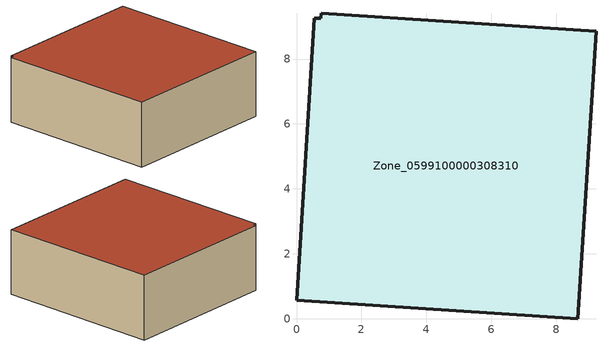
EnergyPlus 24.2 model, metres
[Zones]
Zone_0599100000308310
 floor ground (C_G): 0.74,9.26 0.76,9.41 9.23,8.86 8.66,0 0,0.57 0.55,9.26 z0
 wall outside (C_F): 8.66,0 9.23,8.86 0.76,9.41 0.74,9.26 0.55,9.26 0,0.57 8.66,0 z0:3.53
 roof outside (C_R): 0.76,9.41 0.74,9.26 0.55,9.26 0,0.57 8.66,0 9.23,8.86 z3.53
[BUILDING]
Pand.0599100000308310: North Axis=0; Terrain=City; Loads Convergence Tolerance Value=0.04; Temperature Convergence Tolerance Value=0.4; Solar Distribution=FullExterior; Maximum Number of Warmup Days=25; Minimum Number of Warmup Days=1
[Site:Location]
Rotterdam.The.Hague.AP_ZH_NLD Design_Conditions: Latitude=51.96; Longitude=4.45; Time Zone=1; Elevation=-4.5
[SITE:GROUNDTEMPERATURE:BUILDINGSURFACE]
18, 18, 18, 18, 18, 18, 18, 18, 18, 18, 18, 18
[MATERIAL] Thermal Absorptance=0.9; Solar Absorptance=0.7; Visible Absorptance=0.7
Name | Roughness | Thickness | Conductivity | Density | Specific Heat
G.TC.1946-1964 | MediumSmooth | 0.15 | 1 | 540 | 1210
F.TC.1946-1964 | Rough | 0.3 | 0.857143 | 1920 | 840
R.TC.1946-1964 | MediumRough | 0.2 | 0.235294 | 1500 | 1000
[CONSTRUCTION]
C_G: G.TC.1946-1964
C_F: F.TC.1946-1964
C_R: R.TC.1946-1964
[ZONE]
Zone_0599100000308310: Type=1; Multiplier=1; Ceiling Height=Autocalculate; Volume=Autocalculate; Floor Area=autocalculate; Part of Total Floor Area=Yes
[ZONEINFILTRATION:DESIGNFLOWRATE]
Infil_Zone_0599100000308310: Zone or ZoneList or Space or SpaceList=Zone_0599100000308310; Schedule=AlwaysOn; Design Flow Rate Calculation Method=Flow/Area; Flow Rate per Floor Area=0.003; Constant Term Coefficient=1; Temperature Term Coefficient=0; Velocity Term Coefficient=0; Velocity Squared Term Coefficient=0
[HVACTEMPLATE:ZONE:IDEALLOADSAIRSYSTEM]
Zone_0599100000308310: Maximum Heating Supply Air Temperature=50; Minimum Cooling Supply Air Temperature=13; Maximum Heating Supply Air Humidity Ratio=0.0156; Minimum Cooling Supply Air Humidity Ratio=0.0077; Heating Limit=NoLimit; Cooling Limit=NoLimit; Dehumidification Control Type=ConstantSensibleHeatRatio; Cooling Sensible Heat Ratio=0.7; Dehumidification Setpoint=60; Humidification Control Type=None; Humidification Setpoint=30; Outdoor Air Method=None; Outdoor Air Flow Rate per Person=0.00944; Outdoor Air Flow Rate per Zone Floor Area=0; Outdoor Air Flow Rate per Zone=0; Demand Controlled Ventilation Type=None; Outdoor Air Economizer Type=NoEconomizer; Heat Recovery Type=None; Sensible Heat Recovery Effectiveness=0.7; Latent Heat Recovery Effectiveness=0.65
[ZONECONTROL:THERMOSTAT]
ThermostatControl_Zone_0599100000308310: Zone or ZoneList=Zone_0599100000308310; Control Type Schedule=DualSetpointControlType; Control 1=Thermostat_Zone_0599100000308310; Temperature Difference Between Cutout And Setpoint=0
[THERMOSTATSETPOINT:DUALSETPOINT]
Thermostat_Zone_0599100000308310: Heating Setpoint Temperature Schedule=HeatingSetpoint_Zone_0599100000308310; Cooling Setpoint Temperature Schedule=CoolingSetpoint_Zone_0599100000308310
[SCHEDULE:COMPACT]
HeatingSetpoint_Zone_0599100000308310: Through: 12/31, For: AllDays, Until: 24:00, 21
CoolingSetpoint_Zone_0599100000308310: Through: 12/31, For: AllDays, Until: 24:00, 24
DualSetpointControlType: Through: 12/31, For: AllDays, Until: 24:00, 4
AlwaysOn: Through: 12/31, For: AllDays, Until: 24:00, 1
